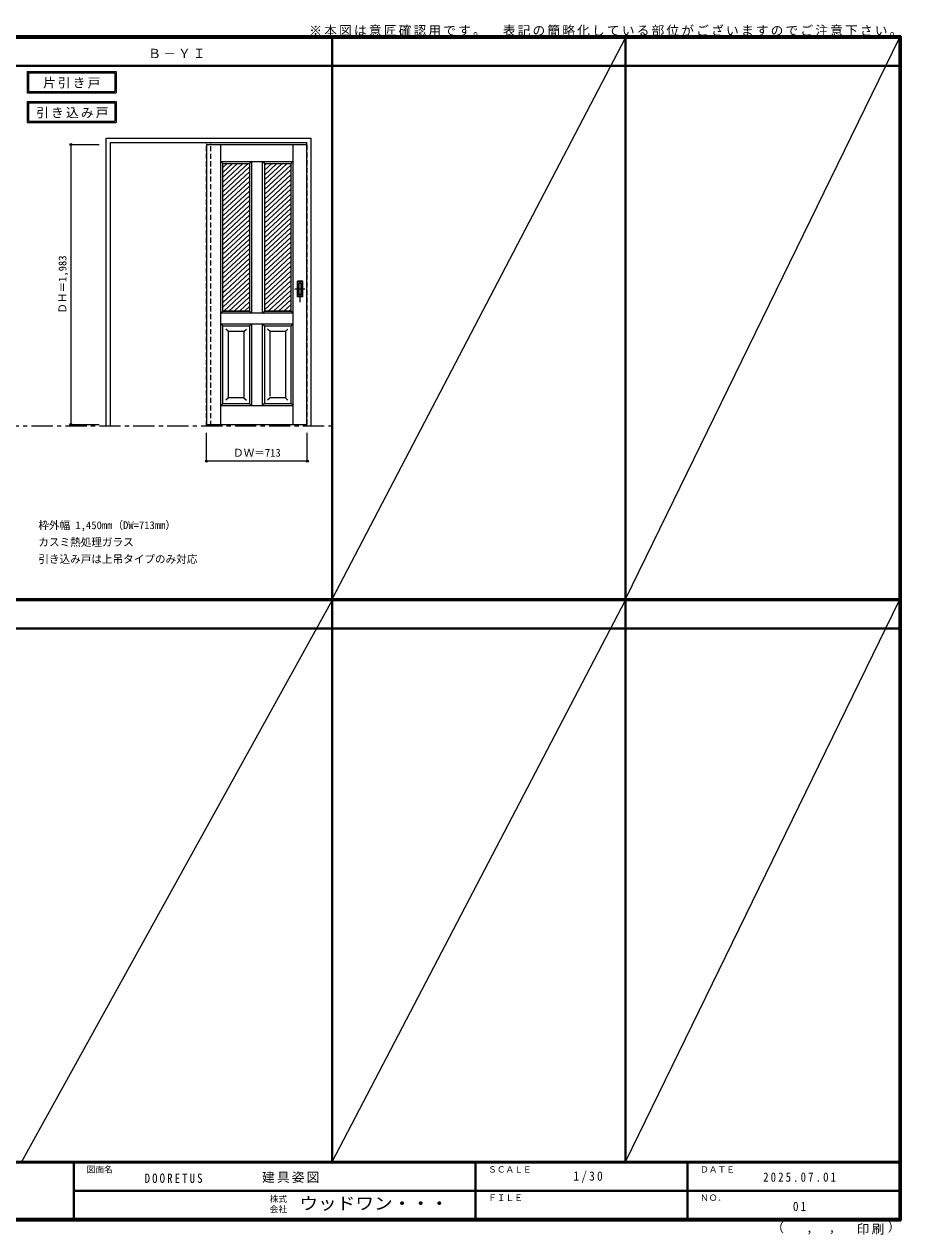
# Model space of a CAD drawing. Units: millimetres, scale not verified. Extents: x -6000 to 5700, y -4307 to 4260.
# Drawn here: x -502 to 5700, y -4307 to 4260 of the extents above; entities that cross this region are included whole.
import ezdxf
from ezdxf.enums import TextEntityAlignment as Align

# ---------------------------------------------------------------- set-up
doc = ezdxf.new("R2010")
doc.units = ezdxf.units.MM
doc.header["$LTSCALE"] = 30
doc.header["$PDMODE"] = 32
doc.header["$PDSIZE"] = 15
doc.linetypes.add('CHAIN1', pattern=[8, 5, -1, 1, -1])
doc.linetypes.add('DASHED1', pattern=[1.8, 1.2, -0.6])
for name, color, linetype, lineweight in [('0-1_通り芯', 7, 'CHAIN1', 18), ('0-2_扉', 7, 'Continuous', 18), ('0-4_枠', 3, 'Continuous', 25), ('0-6_引手', 7, 'Continuous', 18), ('0-B_寸法', 7, 'Continuous', 9), ('0-C_ハッチ', 4, 'Continuous', 9), ('F-1_枠', 6, 'Continuous', 40), ('F-A_文字', 7, 'Continuous', 18)]:
    doc.layers.add(name, color=color, linetype=linetype, lineweight=lineweight)
doc.layers.add('0-A_文字', color=7, linetype='Continuous')
doc.styles.add('ＭＳ ゴシック', font='')
doc.styles.get('ＭＳ ゴシック').set_extended_font_data('MS Gothic')

msp = doc.modelspace()

# ---------------------------------------------------------------- linework, layer by layer
at = {"layer": '0-1_通り芯'}
msp.add_line((-5490, 1418), (1678, 1418), dxfattribs=at)
at = {"layer": '0-2_扉'}
for p, q in [((-482, 3925), (-482, 3775)), ((-472, 3915), (-472, 3785)), ((-472, 3915), (139.03, 3915)), ((139.03, 3915), (139.03, 3785)), ((-482, 3775), (149.03, 3775)), ((-472, 3785), (139.03, 3785)), ((-482, 3713.53), (-482, 3563.53)), ((-472, 3703.53), (-472, 3573.53)), ((-472, 3703.53), (139.03, 3703.53)), ((139.03, 3703.53), (139.03, 3573.53)), ((-482, 3563.53), (149.03, 3563.53)), ((-472, 3573.53), (139.03, 3573.53)), ((788, 3409.5), (788, 1426.5)), ((888, 1426.5), (888, 3409.5)), ((1401, 1426.5), (1401, 3409.5)), ((888, 3289.5), (903, 3274.5)), ((888, 3289.5), (1184.5, 3289.5)), ((1092, 3274.5), (1107, 3289.5)), ((1092, 3274.5), (1092, 2986.5)), ((1107, 3289.5), (1107, 2214.5)), ((1182, 3289.5), (1182, 2214.5)), ((1197, 3274.5), (1182.29, 3289.21)), ((1184.5, 3289.5), (1401, 3289.5)), ((1197, 3274.5), (1197, 2986.5)), ((1197, 3274.5), (1386, 3274.5)), ((1401, 3289.5), (1386, 3274.5)), ((1386, 2229.5), (1386, 3274.5)), ((903.19, 3091.5), (903, 3091.5)), ((1092, 2986.5), (1092, 2229.5)), ((1197, 2986.5), (1197, 2229.5)), ((903, 2229.5), (903, 2372.02)), ((888, 2214.5), (903, 2229.5)), ((1092, 2229.5), (903, 2229.5)), ((1182, 2214.5), (1197, 2229.5)), ((1386, 2229.5), (1197, 2229.5)), ((1197, 2229.5), (1386, 2229.5)), ((1386, 2229.5), (1401, 2214.5)), ((1182, 2214.5), (888, 2214.5)), ((1401, 2214.5), (1182, 2214.5)), ((888, 2139.5), (903, 2124.5)), ((888, 2139.5), (1182, 2139.5)), ((903, 2124.5), (1092, 2124.5)), ((903, 1576.5), (903, 2124.5)), ((943.04, 2084.5), (925.36, 2102.18)), ((943, 1616.5), (943, 2084.5)), ((1052.04, 2084.5), (943.04, 2084.5)), ((1052, 2084.5), (1052, 1616.5)), ((1052.04, 2084.5), (1069.71, 2102.18)), ((1092, 2124.5), (1107, 2139.5)), ((1092, 2124.5), (1092, 1576.5)), ((1107, 2139.5), (1107, 1561.5)), ((1182, 2139.5), (1401, 2139.5)), ((1182, 2139.5), (1197, 2124.5)), ((1182, 2139.5), (1182, 1561.5)), ((1197, 2124.5), (1386, 2124.5)), ((1197, 2124.5), (1197, 1576.5)), ((1237, 2084.5), (1219.32, 2102.18)), ((1346, 2084.5), (1237, 2084.5)), ((1237, 1627.77), (1237, 2084.5)), ((1346, 2084.5), (1363.68, 2102.18)), ((1346, 2084.5), (1346, 1616.5)), ((1386, 2124.5), (1401, 2139.5)), ((1386, 1576.5), (1386, 2124.5)), ((903, 1576.5), (888, 1561.5)), ((888, 1561.5), (1182, 1561.5)), ((903, 1576.5), (1092, 1576.5)), ((943, 1616.5), (925.32, 1598.82)), ((1052, 1616.5), (1069.68, 1598.82)), ((1092, 1576.5), (1107, 1561.5)), ((1197, 1576.5), (1182, 1561.5)), ((1182, 1561.5), (1401, 1561.5)), ((1197, 1576.5), (1386, 1576.5)), ((1237, 1616.5), (1219.32, 1598.82)), ((1346, 1616.5), (1363.68, 1598.82)), ((1386, 1576.5), (1401, 1561.5)), ((788, 1426.5), (1498, 1426.5))]:
    msp.add_line(p, q, dxfattribs=at)
at = {"layer": '0-2_扉', "color": 4, "linetype": 'DASHED1', "lineweight": 9}
for p, q in [((1501, 3409.5), (1497.58, 3409.5)), ((1501, 1426.5), (1498, 1426.5))]:
    msp.add_line(p, q, dxfattribs=at)
at = {"layer": '0-2_扉'}
for points in [[(-482, 3925), (149.03, 3925), (149.03, 3775)], [(-482, 3713.53), (149.03, 3713.53), (149.03, 3563.53)], [(788, 3409.5), (1497.58, 3409.5), (1498, 3409.5)], [(903, 2372.02), (903, 3274.5), (1092, 3274.5)], [(903, 2229.5), (1092, 2229.5), (1107, 2214.5)], [(1052, 1616.5), (943, 1616.5), (943, 1617.93)], [(1346, 1616.5), (1237, 1616.5), (1237, 1617.93)]]:
    msp.add_lwpolyline(points, dxfattribs=at)
at = {"layer": '0-2_扉', "color": 4, "linetype": 'DASHED1', "lineweight": 9}
msp.add_lwpolyline([(1501, 1426.5), (1501, 3409.34), (1501, 3409.5)], dxfattribs=at)
at = {"layer": '0-4_枠'}
for p, q in [((78, 1418), (78, 3453)), ((78, 3453), (1528, 3453)), ((1528, 1418), (1528, 3453)), ((108, 3423), (1498, 3423)), ((1498, 1418), (1498, 3423)), ((1498, 1418), (1528, 1418))]:
    msp.add_line(p, q, dxfattribs=at)
at = {"layer": '0-4_枠', "color": 4, "linetype": 'DASHED1', "lineweight": 9}
for p, q in [((788, 1418), (788, 3423)), ((818, 1418), (818, 3423)), ((788, 1418), (818, 1418))]:
    msp.add_line(p, q, dxfattribs=at)
at = {"layer": '0-4_枠'}
msp.add_lwpolyline([(78, 1418), (108, 1418), (108, 3423)], dxfattribs=at)
at = {"layer": '0-6_引手'}
for p, q in [((1469, 2441.4), (1431, 2441.4)), ((1431, 2331.4), (1431, 2441.4)), ((1462.5, 2425.4), (1437.5, 2425.4)), ((1437.5, 2347.4), (1437.5, 2425.4)), ((1462.5, 2347.4), (1462.5, 2425.4)), ((1469, 2331.4), (1469, 2441.4)), ((1469, 2331.4), (1431, 2331.4)), ((1462.5, 2347.4), (1437.5, 2347.4))]:
    msp.add_line(p, q, dxfattribs=at)
at = {"layer": '0-6_引手', "linetype": 'DASHED1'}
for p, q in [((1434, 2335.4), (1434, 2437.4)), ((1466, 2335.4), (1434, 2335.4))]:
    msp.add_line(p, q, dxfattribs=at)
at = {"layer": '0-6_引手', "linetype": 'CHAIN1'}
for p, q in [((1450, 2294.17), (1450, 2465.02)), ((1411.93, 2386.4), (1484.44, 2386.4))]:
    msp.add_line(p, q, dxfattribs=at)
at = {"layer": '0-6_引手', "linetype": 'DASHED1'}
msp.add_lwpolyline([(1466, 2335.4), (1466, 2437.4), (1434, 2437.4)], dxfattribs=at)
at = {"layer": '0-B_寸法', "color": 4}
for p, q in [((-172, 3409.5), (-172, 1426.5)), ((-172, 3409.5), (28, 3409.5)), ((-172, 1426.5), (28, 1426.5)), ((1501, 1168), (1501, 1368))]:
    msp.add_line(p, q, dxfattribs=at)
msp.add_lwpolyline([(1501, 1168), (788, 1168), (788, 1368)], dxfattribs=at)
at = {"layer": '0-B_寸法'}
for p in [(-172, 3409.5), (-172, 1426.5), (788, 1168), (1501, 1168)]:
    msp.add_point(p, dxfattribs=at)
at = {"layer": '0-C_ハッチ'}
for p, q in [((934.35, 3274.5), (903, 3245.47)), ((1081.53, 3274.5), (903, 3109.19)), ((1044.74, 3274.5), (903, 3143.26)), ((1007.94, 3274.5), (903, 3177.33)), ((971.14, 3274.5), (903, 3211.4)), ((1212.31, 3274.5), (1197, 3260.32)), ((1359.5, 3274.5), (1197, 3124.04)), ((1322.71, 3274.5), (1197, 3158.11)), ((1285.91, 3274.5), (1197, 3192.18)), ((1249.11, 3274.5), (1197, 3226.25)), ((1386, 3264.96), (1197, 3089.96)), ((1092, 3250.12), (903, 3075.12)), ((1092, 3216.05), (903, 3041.05)), ((1092, 3181.98), (903, 3006.98)), ((1386, 3230.89), (1197, 3055.89)), ((1386, 3196.82), (1197, 3021.82)), ((1092, 3147.91), (903, 2972.91)), ((1092, 3113.84), (903, 2938.83)), ((1386, 3162.75), (1197, 2987.75)), ((1386, 3128.68), (1197, 2953.68)), ((1386, 3094.61), (1197, 2919.61)), ((1092, 3079.76), (903, 2904.76)), ((1092, 3045.69), (903, 2870.69)), ((1092, 3011.62), (903, 2836.62)), ((1386, 3060.54), (1197, 2885.54)), ((1386, 3026.47), (1197, 2851.47)), ((1092, 2977.55), (903, 2802.55)), ((1092, 2943.48), (903, 2768.48)), ((1386, 2992.4), (1197, 2817.4)), ((1386, 2958.32), (1197, 2783.32)), ((1386, 2924.25), (1197, 2749.25)), ((1092, 2909.41), (903, 2734.41)), ((1092, 2875.34), (903, 2700.34)), ((1092, 2841.27), (903, 2666.27)), ((1386, 2890.18), (1197, 2715.18)), ((1386, 2856.11), (1197, 2681.11)), ((1092, 2807.2), (903, 2632.2)), ((1092, 2773.12), (903, 2598.12)), ((1386, 2822.04), (1197, 2647.04)), ((1386, 2787.97), (1197, 2612.97)), ((1386, 2753.9), (1197, 2578.9)), ((1092, 2739.05), (903, 2564.05)), ((1092, 2704.98), (903, 2529.98)), ((1092, 2670.91), (903, 2495.91)), ((1386, 2719.83), (1197, 2544.83)), ((1386, 2685.76), (1197, 2510.76)), ((1092, 2636.84), (903, 2461.84)), ((1092, 2602.77), (903, 2427.77)), ((1386, 2651.69), (1197, 2476.69)), ((1386, 2617.61), (1197, 2442.61)), ((1386, 2583.54), (1197, 2408.54)), ((1092, 2568.7), (903, 2393.7)), ((1092, 2534.63), (921.27, 2376.54)), ((1092, 2500.56), (951.69, 2370.63)), ((1386, 2549.47), (1197, 2374.47)), ((1386, 2515.4), (1197, 2340.4)), ((1092, 2466.49), (903, 2291.48)), ((1092, 2432.41), (903, 2257.41)), ((1386, 2481.33), (1197, 2306.33)), ((1386, 2447.26), (1197, 2272.26)), ((1386, 2413.19), (1197, 2238.19)), ((921.27, 2376.54), (903, 2359.63)), ((951.69, 2370.63), (903, 2325.56)), ((1092, 2398.34), (909.65, 2229.5)), ((1092, 2364.27), (946.45, 2229.5)), ((1092, 2330.2), (983.24, 2229.5)), ((1386, 2379.12), (1224.41, 2229.5)), ((1386, 2345.05), (1261.21, 2229.5)), ((1092, 2296.13), (1020.04, 2229.5)), ((1092, 2262.06), (1056.84, 2229.5)), ((1386, 2310.97), (1298.01, 2229.5)), ((1386, 2276.9), (1334.8, 2229.5)), ((1386, 2242.83), (1371.6, 2229.5))]:
    msp.add_line(p, q, dxfattribs=at)
at = {"layer": 'F-1_枠'}
for p, q in [((-6000, 4175), (5700, 4175)), ((-6000, 4170), (5700, 4170)), ((-6000, 4165), (5700, 4165)), ((1678, -3790), (1678, 4175)), ((3752, -3790), (3752, 4175)), ((5690, 4175), (5690, -4205)), ((5695, 4175), (5695, -4205)), ((5700, 4175), (5700, -4205)), ((-6000, 3965), (5700, 3965)), ((-6000, 190.5), (5700, 190.5)), ((-6000, 187.5), (5700, 187.5)), ((-6000, 184.5), (5700, 184.5)), ((-6000, -15.5), (5700, -15.5)), ((5700, -3790), (-6000, -3790)), ((5700, -3795), (-6000, -3795)), ((-150, -3795), (-150, -4195)), ((2690, -3795), (2690, -4195)), ((4190, -3795), (4190, -4195)), ((-150, -3995), (5690, -3995.01)), ((5700, -4195), (-6000, -4195)), ((5700, -4200), (-6000, -4200)), ((5700, -4205), (-6000, -4205))]:
    msp.add_line(p, q, dxfattribs=at)
at = {"layer": 'F-A_文字'}
for p, q in [((1678, 190.5), (3752, 4165)), ((3752, 190.5), (5690, 4165)), ((1678, 184.5), (-522, -3790)), ((1678, -3790), (3752, 184.5)), ((3752, -3790), (5690, 184.5))]:
    msp.add_line(p, q, dxfattribs=at)

# ---------------------------------------------------------------- texts
at = {"layer": '0-2_扉', "char_height": 65.98, "attachment_point": 7, "style": 'ＭＳ ゴシック'}
for s, insert in [('\\T1.17;片引き戸', (-368.98, 3805)), ('\\T1.17;引き込み戸', (-417.34, 3593.53))]:
    msp.add_mtext(s, dxfattribs=dict(at, insert=insert))
at = {"layer": '0-A_文字', "style": 'ＭＳ ゴシック'}
for s, p in [('枠外幅 1,450mm（DW=713mm）', (-402, 670.5)), ('カスミ熱処理ガラス', (-402, 550.5)), ('引き込み戸は上吊タイプのみ対応', (-402, 430.5))]:
    msp.add_text(s, height=54.99, dxfattribs=at).set_placement(p, align=Align.BOTTOM_LEFT)
at = {"layer": '0-A_文字', "char_height": 65.98, "attachment_point": 7, "style": 'ＭＳ ゴシック'}
for s, insert in [('\\T1.17;※本図は意匠確認用です。\u3000表記の簡略化している部位がございますのでご注意下さい。', (1515, 4175)), ('\\T1.17;Ｂ－ＹＩ', (375.5, 4020))]:
    msp.add_mtext(s, dxfattribs=dict(at, insert=insert))
at = {"layer": '0-B_寸法', "style": 'ＭＳ ゴシック'}
msp.add_text('ＤＨ＝1,983', height=54.99, rotation=90, dxfattribs=at).set_placement((-187, 2211.75), align=Align.BOTTOM_LEFT)
msp.add_text('ＤＷ＝713', height=54.99, dxfattribs=at).set_placement((975.75, 1183), align=Align.BOTTOM_LEFT)
at = {"layer": 'F-A_文字', "style": 'ＭＳ ゴシック'}
for s, height, p in [('図面名', 43.99, (-60, -3880)), ('ＳＣＡＬＥ', 43.99, (2780, -3880)), ('ＤＡＴＥ', 43.99, (4280, -3880)), ('株式', 43.99, (1235, -4089)), ('ＦＩＬＥ', 43.99, (2780, -4080)), ('ＮＯ．', 43.99, (4280, -4080)), ('会社', 43.99, (1235, -4161)), ('（', 65.98, (4784.03, -4308.31)), (',', 65.98, (5031.28, -4308.31)), (',', 65.98, (5190.2, -4305.53)), ('）', 65.98, (5608.4, -4304.13))]:
    msp.add_text(s, height=height, dxfattribs=at).set_placement(p, align=Align.BOTTOM_LEFT)
at = {"layer": 'F-A_文字', "style": 'ＭＳ ゴシック', "width": 1.1}
msp.add_text('ウッドワン・・・', height=87.98, dxfattribs=at).set_placement((1445, -4155), align=Align.BOTTOM_LEFT)
at = {"layer": 'F-A_文字', "char_height": 65.98, "attachment_point": 7, "style": 'ＭＳ ゴシック'}
for s, insert in [('\\T1.38;\\W0.9;1/30', (3383.75, -3940)), ('\\T1.39;\\W0.85;DOORETUS', (350, -3940.79)), ('\\T1.17;建具姿図', (1180.42, -3940)), ('\\T1.39;\\W0.85;2025.07.01', (4726.25, -3932.5)), ('\\T1.36;\\W0.9;01', (4936.25, -4140)), ('\\T1.17;印刷', (5388.15, -4306.92))]:
    msp.add_mtext(s, dxfattribs=dict(at, insert=insert))

doc.saveas('drawing.dxf')
